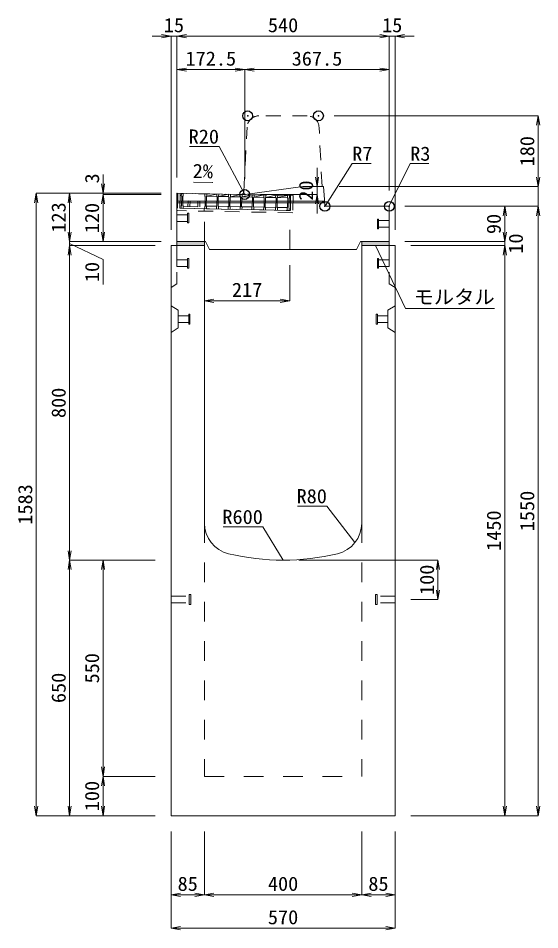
# Model space of a CAD drawing. Units: millimetres at full size. Extents: x -1809 to 57027, y -20349 to 17321.
# Drawn here: x 51395 to 52721, y -10886 to -8568 of the extents above; entities that cross this region are included whole.
import ezdxf
from ezdxf.enums import TextEntityAlignment as Align

# ---------------------------------------------------------------- set-up
doc = ezdxf.new("R2010")
doc.units = ezdxf.units.MM
doc.header["$LTSCALE"] = 50
doc.header["$PDMODE"] = 32
doc.header["$PDSIZE"] = 25
doc.linetypes.add('USER1', pattern=[2, 1, -1])
doc.linetypes.add('USER2', pattern=[1.35, 0.75, -0.6])
for name, color, linetype, lineweight in [('インサート', 3, 'USER2', 9), ('グレーチング', 7, 'USER2', 9), ('モルタル', 7, 'Continuous', 9), ('受枠', 3, 'USER2', 9), ('寸法線', 7, 'Continuous', 13), ('引出線', 4, 'Continuous', 13), ('本体', 2, 'Continuous', 13), ('目地', 132, 'Continuous', 9)]:
    doc.layers.add(name, color=color, linetype=linetype, lineweight=lineweight)
doc.layers.add('作業エリア', color=11, linetype='Continuous')
doc.styles.add('ＭＳ 明朝', font='')
doc.styles.get('ＭＳ 明朝').set_extended_font_data('MS Mincho')

# ---------------------------------------------------------------- blocks, each defined once
blk = doc.blocks.new('open_arrow')
at = {"color": 0, "linetype": 'Continuous', "lineweight": -2}
blk.add_lwpolyline([(7.5, 1.25), (0, 0), (7.5, -1.25)], dxfattribs=at)

msp = doc.modelspace()

# ---------------------------------------------------------------- hatches: boundary and pattern name
at = {"layer": 'モルタル'}
for points in [[(51868.24, -9146.05), (51868.24, -9136.05), (51798.24, -9136.05), (51798.24, -9146.05)], [(52338.24, -9146.05), (52338.24, -9136.05), (52268.24, -9136.05), (52268.24, -9146.05)]]:
    msp.add_hatch(color=256, dxfattribs=at).paths.add_polyline_path(points)

# ---------------------------------------------------------------- linework, layer by layer
at = {"layer": 'インサート'}
for p, q in [((51828.24, -9063.55), (51825.24, -9063.55)), ((51825.24, -9063.55), (51825.24, -9088.55)), ((51828.24, -9088.55), (51828.24, -9063.55)), ((51798.24, -9067.55), (51825.24, -9067.55)), ((51798.24, -9067.55), (51798.24, -9084.55)), ((51798.24, -9084.55), (51825.24, -9084.55)), ((52308.24, -9078.55), (52311.24, -9078.55)), ((52308.24, -9103.55), (52308.24, -9078.55)), ((52311.24, -9078.55), (52311.24, -9103.55)), ((52338.24, -9082.55), (52311.24, -9082.55)), ((52338.24, -9082.55), (52338.24, -9099.55)), ((51825.24, -9088.55), (51828.24, -9088.55)), ((52311.24, -9103.55), (52308.24, -9103.55)), ((52338.24, -9099.55), (52311.24, -9099.55)), ((51828.24, -9178.55), (51825.24, -9178.55)), ((51825.24, -9178.55), (51825.24, -9203.55)), ((51828.24, -9203.55), (51828.24, -9178.55)), ((52308.24, -9178.55), (52311.24, -9178.55)), ((52308.24, -9203.55), (52308.24, -9178.55)), ((52311.24, -9178.55), (52311.24, -9203.55)), ((51798.24, -9182.55), (51825.24, -9182.55)), ((51798.24, -9182.55), (51798.24, -9199.55)), ((51798.24, -9199.55), (51825.24, -9199.55)), ((51825.24, -9203.55), (51828.24, -9203.55)), ((52311.24, -9203.55), (52308.24, -9203.55)), ((52338.24, -9182.55), (52311.24, -9182.55)), ((52338.24, -9199.55), (52311.24, -9199.55)), ((52338.24, -9182.55), (52338.24, -9199.55)), ((51801.44, -9324.55), (51828.44, -9324.55)), ((51801.44, -9324.55), (51801.44, -9341.55)), ((51801.44, -9341.55), (51828.44, -9341.55)), ((51831.44, -9320.55), (51828.44, -9320.55)), ((51828.44, -9320.55), (51828.44, -9345.55)), ((51831.44, -9345.55), (51831.44, -9320.55)), ((52305.04, -9320.55), (52308.04, -9320.55)), ((52305.04, -9345.55), (52305.04, -9320.55)), ((52308.04, -9320.55), (52308.04, -9345.55)), ((52335.04, -9324.55), (52308.04, -9324.55)), ((52335.04, -9341.55), (52308.04, -9341.55)), ((52335.04, -9324.55), (52335.04, -9341.55)), ((51828.44, -9345.55), (51831.44, -9345.55)), ((52308.04, -9345.55), (52305.04, -9345.55)), ((51783.24, -10037.55), (51829.24, -10037.55)), ((51783.24, -10054.55), (51783.24, -10037.55)), ((51829.24, -10058.55), (51829.24, -10033.55)), ((51829.24, -10033.55), (51833.24, -10033.55)), ((51833.24, -10058.55), (51833.24, -10033.55)), ((52303.24, -10033.55), (52307.24, -10033.55)), ((52303.24, -10033.55), (52303.24, -10058.55)), ((52307.24, -10033.55), (52307.24, -10058.55)), ((52353.24, -10037.55), (52307.24, -10037.55)), ((52353.24, -10037.55), (52353.24, -10054.55)), ((51783.24, -10054.55), (51829.24, -10054.55)), ((51833.24, -10058.55), (51829.24, -10058.55)), ((52307.24, -10058.55), (52303.24, -10058.55)), ((52353.24, -10054.55), (52307.24, -10054.55))]:
    msp.add_line(p, q, dxfattribs=at)
at = {"layer": 'グレーチング'}
for p, q in [((51809.53, -9013.27), (51809.41, -9019.27)), ((52084.48, -9018.59), (51809.53, -9013.27)), ((51814.53, -9013.37), (51814.41, -9019.37)), ((51869.52, -9014.43), (51869.4, -9020.43)), ((51874.52, -9014.53), (51874.4, -9020.53)), ((51874.4, -9020.53), (51899.51, -9015.01)), ((51899.51, -9015.01), (51899.4, -9021.01)), ((51904.51, -9015.11), (51904.39, -9021.11)), ((51904.39, -9021.11), (51929.51, -9015.59)), ((51929.51, -9015.59), (51929.39, -9021.59)), ((51934.51, -9015.69), (51934.39, -9021.69)), ((51934.39, -9021.69), (51959.5, -9016.17)), ((51959.5, -9016.17), (51959.38, -9022.17)), ((51964.5, -9016.27), (51964.38, -9022.27)), ((51964.38, -9022.27), (51989.49, -9016.76)), ((51989.49, -9016.76), (51989.38, -9022.75)), ((51994.49, -9016.85), (51994.38, -9022.85)), ((51994.38, -9022.85), (52019.49, -9017.34)), ((52019.49, -9017.34), (52019.37, -9023.33)), ((52024.49, -9017.43), (52024.37, -9023.43)), ((52024.37, -9023.43), (52049.48, -9017.92)), ((52049.48, -9017.92), (52049.37, -9023.92)), ((52054.48, -9018.01), (52054.37, -9024.01)), ((52054.37, -9024.01), (52079.48, -9018.5)), ((52079.48, -9018.5), (52079.36, -9024.5)), ((52084.48, -9018.59), (52084.36, -9024.59)), ((51809.41, -9019.27), (51810.39, -9020.29)), ((51810.39, -9020.29), (51809.93, -9044.29)), ((51813.39, -9020.35), (51812.93, -9044.34)), ((51814.41, -9019.37), (51813.39, -9020.35)), ((51826.67, -9032.11), (51826.38, -9047.1)), ((51826.67, -9032.11), (51856.66, -9032.69)), ((51831.67, -9032.2), (51831.38, -9047.2)), ((51851.66, -9032.59), (51851.37, -9047.59)), ((51856.66, -9032.69), (51856.37, -9047.68)), ((51869.4, -9020.43), (51870.38, -9021.45)), ((51870.38, -9021.45), (51869.92, -9045.45)), ((51873.38, -9021.51), (51872.92, -9045.5)), ((51874.4, -9020.53), (51873.38, -9021.51)), ((51874.4, -9020.53), (51899.4, -9021.01)), ((51899.4, -9021.01), (51900.38, -9022.03)), ((51900.38, -9022.03), (51899.91, -9046.03)), ((51903.38, -9022.09), (51902.91, -9046.09)), ((51904.39, -9021.11), (51903.38, -9022.09)), ((51904.39, -9021.11), (51929.39, -9021.59)), ((51929.39, -9021.59), (51930.37, -9022.61)), ((51930.37, -9022.61), (51929.91, -9046.61)), ((51933.37, -9022.67), (51932.91, -9046.67)), ((51934.39, -9021.69), (51933.37, -9022.67)), ((51934.39, -9021.69), (51959.38, -9022.17)), ((51959.38, -9022.17), (51960.36, -9023.19)), ((51960.36, -9023.19), (51959.9, -9047.19)), ((51963.36, -9023.25), (51962.9, -9047.25)), ((51964.38, -9022.27), (51963.36, -9023.25)), ((51964.38, -9022.27), (51989.38, -9022.75)), ((51989.38, -9022.75), (51990.36, -9023.77)), ((51990.36, -9023.77), (51989.89, -9047.77)), ((51993.36, -9023.83), (51992.89, -9047.83)), ((51994.38, -9022.85), (51993.36, -9023.83)), ((51994.38, -9022.85), (52019.37, -9023.33)), ((52019.37, -9023.33), (52020.35, -9024.35)), ((52020.35, -9024.35), (52019.89, -9048.35)), ((52023.35, -9024.41), (52022.89, -9048.41)), ((52024.37, -9023.43), (52023.35, -9024.41)), ((52024.37, -9023.43), (52049.37, -9023.92)), ((52049.37, -9023.92), (52050.35, -9024.93)), ((52050.35, -9024.93), (52049.88, -9048.93)), ((52053.35, -9024.99), (52052.88, -9048.99)), ((52054.37, -9024.01), (52053.35, -9024.99)), ((52054.37, -9024.01), (52079.36, -9024.5)), ((52079.36, -9024.5), (52080.34, -9025.51)), ((52080.34, -9025.51), (52079.88, -9049.51)), ((52083.34, -9025.57), (52082.88, -9049.57)), ((52084.36, -9024.59), (52083.34, -9025.57)), ((51808.79, -9051.26), (51808.91, -9045.27)), ((52083.74, -9056.59), (51808.79, -9051.26)), ((51808.91, -9045.27), (51809.93, -9044.29)), ((51813.91, -9045.36), (51812.93, -9044.34)), ((51813.79, -9051.36), (51813.91, -9045.36)), ((51813.88, -9046.86), (51868.87, -9047.93)), ((51868.78, -9052.43), (51868.9, -9046.43)), ((51868.9, -9046.43), (51869.92, -9045.45)), ((51872.92, -9045.5), (51899.91, -9046.03)), ((51873.9, -9046.52), (51872.92, -9045.5)), ((51873.78, -9052.52), (51873.9, -9046.52)), ((51898.78, -9053.01), (51898.89, -9047.01)), ((51898.89, -9047.01), (51899.91, -9046.03)), ((51903.89, -9047.1), (51902.91, -9046.09)), ((51902.91, -9046.09), (51929.91, -9046.61)), ((51903.78, -9053.1), (51903.89, -9047.1)), ((51928.77, -9053.59), (51928.89, -9047.59)), ((51928.89, -9047.59), (51929.91, -9046.61)), ((51933.89, -9047.68), (51932.91, -9046.67)), ((51932.91, -9046.67), (51959.9, -9047.19)), ((51933.77, -9053.68), (51933.89, -9047.68)), ((51958.76, -9054.17), (51958.88, -9048.17)), ((51958.88, -9048.17), (51959.9, -9047.19)), ((51963.88, -9048.27), (51962.9, -9047.25)), ((51962.9, -9047.25), (51989.89, -9047.77)), ((51963.76, -9054.26), (51963.88, -9048.27)), ((51988.76, -9054.75), (51988.88, -9048.75)), ((51988.88, -9048.75), (51989.89, -9047.77)), ((51993.87, -9048.85), (51992.89, -9047.83)), ((51992.89, -9047.83), (52019.89, -9048.35)), ((51993.76, -9054.84), (51993.87, -9048.85)), ((52018.75, -9055.33), (52018.87, -9049.33)), ((52018.87, -9049.33), (52019.89, -9048.35)), ((52023.87, -9049.43), (52022.89, -9048.41)), ((52022.89, -9048.41), (52049.88, -9048.93)), ((52023.75, -9055.43), (52023.87, -9049.43)), ((52048.75, -9055.91), (52048.86, -9049.91)), ((52048.86, -9049.91), (52049.88, -9048.93)), ((52052.88, -9048.99), (52079.88, -9049.51)), ((52053.86, -9050.01), (52052.88, -9048.99)), ((52053.75, -9056.01), (52053.86, -9050.01)), ((52078.74, -9056.49), (52078.86, -9050.49)), ((52078.86, -9050.49), (52079.88, -9049.51)), ((52083.86, -9050.59), (52082.88, -9049.57)), ((52083.74, -9056.59), (52083.86, -9050.59))]:
    msp.add_line(p, q, dxfattribs=at)
at = {"layer": 'モルタル'}
for points in [[(51798.24, -9136.05), (51868.24, -9136.05), (51868.24, -9146.05), (51798.24, -9146.05)], [(52268.24, -9136.05), (52338.24, -9136.05), (52338.24, -9146.05), (52268.24, -9146.05)]]:
    msp.add_lwpolyline(points, close=True, dxfattribs=at)
at = {"layer": '作業エリア'}
for p in [(51978.24, -8816.05), (52158.24, -8816.05), (51970.74, -9016.05), (52174.49, -9046.05), (52338.24, -9046.05)]:
    msp.add_point(p, dxfattribs=at)
at = {"layer": '受枠'}
for p, q in [((51800.53, -9013.1), (51799.68, -9057.09)), ((52093.48, -9018.77), (51800.53, -9013.1)), ((51806.53, -9013.21), (51805.79, -9051.21)), ((52087.48, -9018.65), (52086.74, -9056.64)), ((52093.48, -9018.77), (52092.62, -9062.76)), ((52092.62, -9062.76), (51799.68, -9057.09)), ((51805.79, -9051.21), (52086.74, -9056.64)), ((51867.78, -9052.41), (51867.67, -9058.41))]:
    msp.add_line(p, q, dxfattribs=at)
at = {"layer": '寸法線'}
for p, q in [((51846.24, -8613.38), (51735.24, -8613.38)), ((51783.24, -9106.03), (51783.24, -8613.38)), ((51798.24, -8613.38), (52338.24, -8613.38)), ((51798.24, -8973.03), (51798.24, -8613.38)), ((51798.24, -8973.03), (51798.24, -8613.38)), ((52290.24, -8613.38), (52401.24, -8613.38)), ((52338.24, -9006.03), (52338.24, -8613.38)), ((52338.24, -9006.03), (52338.24, -8613.38)), ((52353.24, -9106.03), (52353.24, -8613.38)), ((51970.74, -8698.38), (51798.24, -8698.38)), ((51798.24, -8973.03), (51798.24, -8698.38)), ((51970.74, -8976.03), (51970.74, -8698.38)), ((51970.74, -8698.38), (52338.24, -8698.38)), ((51970.74, -8976.03), (51970.74, -8698.38)), ((52338.24, -9006.03), (52338.24, -8698.38)), ((52198.26, -8816.05), (52717.02, -8816.05)), ((52717.02, -8996.05), (52717.02, -8816.05)), ((52154.6, -9064.05), (52154.6, -8948.05)), ((52717.02, -8948.05), (52717.02, -9094.05)), ((51610.3, -8965.05), (51610.3, -9064.05)), ((51440.3, -10596.05), (51440.3, -9013.05)), ((51758.22, -9013.05), (51440.3, -9013.05)), ((51525.3, -9013.05), (51525.3, -9136.05)), ((51758.22, -9013.05), (51525.3, -9013.05)), ((51758.22, -9013.05), (51610.3, -9013.05)), ((51758.22, -9016.05), (51610.3, -9016.05)), ((51610.3, -9016.05), (51610.3, -9136.05)), ((51758.22, -9016.05), (51610.3, -9016.05)), ((52010.76, -9016.05), (52154.6, -9016.05)), ((52154.6, -8996.05), (52158.76, -8996.05)), ((52210.76, -8996.05), (52717.02, -8996.05)), ((52210.76, -8996.05), (52717.02, -8996.05)), ((52378.26, -9046.05), (52632.02, -9046.05)), ((52378.26, -9046.05), (52717.02, -9046.05)), ((52378.26, -9046.05), (52717.02, -9046.05)), ((52632.02, -9046.05), (52632.02, -9136.05)), ((52717.02, -9046.05), (52717.02, -10596.05)), ((51525.3, -9088.05), (51525.3, -9194.05)), ((52632.02, -9088.05), (52632.02, -9194.05)), ((51758.22, -9136.05), (51525.3, -9136.05)), ((51758.22, -9136.05), (51525.3, -9136.05)), ((51525.3, -9141.05), (51610.51, -9181.26)), ((51743.22, -9146.05), (51525.3, -9146.05)), ((51525.3, -9146.05), (51525.3, -9946.05)), ((51743.22, -9146.05), (51525.3, -9146.05)), ((51758.22, -9136.05), (51610.3, -9136.05)), ((52378.26, -9136.05), (52632.02, -9136.05)), ((52378.26, -9136.05), (52632.02, -9136.05)), ((52393.26, -9146.05), (52632.02, -9146.05)), ((52393.26, -9146.05), (52632.02, -9146.05)), ((52632.02, -9146.05), (52632.02, -10596.05)), ((51610.51, -9181.26), (51610.51, -9245.32)), ((52085.24, -9196.07), (52085.24, -9286.56)), ((51868.24, -9286.56), (52085.24, -9286.56)), ((51743.22, -9946.05), (51525.3, -9946.05)), ((51525.3, -10596.05), (51525.3, -9946.05)), ((51743.22, -9946.05), (51525.3, -9946.05)), ((51610.3, -9946.05), (51610.3, -10496.05)), ((51743.22, -9946.05), (51610.3, -9946.05)), ((52108.26, -9946.05), (52462.02, -9946.05)), ((52462.02, -9946.05), (52462.02, -10046.05)), ((52393.26, -10046.05), (52462.02, -10046.05)), ((51743.22, -10496.05), (51610.3, -10496.05)), ((51610.3, -10496.05), (51610.3, -10596.05)), ((51743.22, -10496.05), (51610.3, -10496.05)), ((51743.22, -10596.05), (51440.3, -10596.05)), ((51743.22, -10596.05), (51525.3, -10596.05)), ((51743.22, -10596.05), (51610.3, -10596.05)), ((52393.26, -10596.05), (52632.02, -10596.05)), ((52393.26, -10596.05), (52717.02, -10596.05)), ((51783.24, -10636.07), (51783.24, -10797.21)), ((51783.24, -10636.07), (51783.24, -10882.21)), ((51868.24, -10636.07), (51868.24, -10797.21)), ((51868.24, -10636.07), (51868.24, -10797.21)), ((52268.24, -10636.07), (52268.24, -10797.21)), ((52268.24, -10636.07), (52268.24, -10797.21)), ((52353.24, -10636.07), (52353.24, -10797.21)), ((52353.24, -10636.07), (52353.24, -10882.21)), ((51783.24, -10797.21), (51868.24, -10797.21)), ((51868.24, -10797.21), (52268.24, -10797.21)), ((52268.24, -10797.21), (52353.24, -10797.21)), ((51783.24, -10882.21), (52353.24, -10882.21))]:
    msp.add_line(p, q, dxfattribs=at)
at = {"layer": '引出線'}
for points in [[(51970.74, -9016.01), (51905.34, -8893.94), (51830.67, -8893.94)], [(52176.22, -9044.19), (52243.97, -8937.41), (52291.9, -8937.41)], [(52337.36, -9046.93), (52391.52, -8937.41), (52439.25, -8937.41)], [(51889.27, -8985.86), (51840.53, -8984.89), (51889.27, -8985.86)], [(52303.24, -9146.05), (52379.95, -9305.82), (52605.87, -9305.82)], [(52251, -9901.63), (52179.74, -9808.52), (52105.07, -9808.52)], [(52068.24, -9946.05), (52016.88, -9861.3), (51915.87, -9861.3)]]:
    msp.add_lwpolyline(points, dxfattribs=at)
at = {"layer": '本体', "linetype": 'USER2', "lineweight": 9}
for p, q in [((52129.7, -8816.05), (52006.78, -8816.05)), ((51968.57, -9009.4), (51976.82, -8844.56)), ((52167.24, -8996.05), (52159.67, -8844.56)), ((51798.24, -9146.05), (51798.24, -9243.05)), ((52338.24, -9146.05), (52338.24, -9243.05)), ((51798.24, -9243.05), (51783.24, -9252.55)), ((52338.24, -9243.05), (52353.24, -9252.55))]:
    msp.add_line(p, q, dxfattribs=at)
at = {"layer": '本体'}
for p, q in [((51798.24, -9136.05), (51798.24, -9013.05)), ((51953.24, -9016.05), (51798.24, -9013.05)), ((51953.24, -9016.05), (51969.4, -9016.05)), ((52118.74, -8996.05), (51972.07, -9015.87)), ((52170.74, -8996.05), (52118.74, -8996.05)), ((52174.01, -9039.58), (52170.74, -8996.05)), ((52335.24, -9046.05), (52180.99, -9046.05)), ((52338.24, -9136.05), (52338.24, -9049.05)), ((51783.24, -9146.05), (51783.24, -10596.05)), ((51868.24, -9146.05), (51783.24, -9146.05)), ((51871.24, -9136.05), (51798.24, -9136.05)), ((51868.24, -9146.05), (51868.24, -9852.02)), ((51871.24, -9136.05), (51881.24, -9156.05)), ((52255.24, -9156.05), (51881.24, -9156.05)), ((52265.24, -9136.05), (52255.24, -9156.05)), ((52338.24, -9136.05), (52265.24, -9136.05)), ((52268.24, -9852.02), (52268.24, -9146.05)), ((52353.24, -9146.05), (52268.24, -9146.05)), ((52353.24, -10596.05), (52353.24, -9146.05)), ((51783.24, -10596.05), (52353.24, -10596.05))]:
    msp.add_line(p, q, dxfattribs=at)
at = {"layer": '本体', "linetype": 'USER1'}
for p, q in [((51868.24, -9136.05), (51868.24, -9052.42)), ((52085.24, -9156.05), (52085.24, -9056.62))]:
    msp.add_line(p, q, dxfattribs=at)
at = {"layer": '本体', "lineweight": 9}
for p, q in [((51783.24, -9299.05), (51801.44, -9310.55)), ((51801.44, -9310.55), (51801.44, -9355.55)), ((52353.24, -9299.05), (52335.04, -9310.55)), ((52335.04, -9310.55), (52335.04, -9355.55)), ((51783.24, -9367.05), (51801.44, -9355.55)), ((52353.24, -9367.05), (52335.04, -9355.55))]:
    msp.add_line(p, q, dxfattribs=at)
at = {"layer": '本体', "linetype": 'USER1', "lineweight": 15}
for p, q in [((51868.24, -9852.02), (51868.24, -10496.05)), ((52268.24, -9852.02), (52268.24, -10496.05)), ((51868.24, -10496.05), (52268.24, -10496.05))]:
    msp.add_line(p, q, dxfattribs=at)
at = {"layer": '本体', "linetype": 'USER2', "lineweight": 9}
for centre, radius, start, end in [((52006.78, -8846.05), 30, 90, 177.13759), ((52129.7, -8846.05), 30, 2.86241, 90), ((51961.58, -9009.05), 7, 270, 357.13759)]:
    msp.add_arc(centre, radius, start, end, dxfattribs=at)
at = {"layer": '本体'}
for centre, radius, start, end in [((51969.4, -8996.05), 20, 270, 277.69605), ((52180.99, -9039.05), 7, 184.28915, 270), ((52335.24, -9049.05), 3, 0, 90), ((51948.24, -9852.02), 80, 180, 256.65764), ((52188.24, -9852.02), 80, 283.34236, 0), ((52068.24, -9346.05), 600, 256.65764, 283.34236)]:
    msp.add_arc(centre, radius, start, end, dxfattribs=at)
at = {"layer": '目地'}
for p, q in [((51798.24, -9033.05), (52173.52, -9033.05)), ((51798.24, -9037.05), (52173.82, -9037.05))]:
    msp.add_line(p, q, dxfattribs=at)

# ---------------------------------------------------------------- block references
at = {"layer": '寸法線', "xscale": 3.2, "yscale": 3.2}
for p, rotation in [((51783.24, -8613.38), 180), ((52338.24, -8613.38), 180), ((52338.24, -8613.38), 180), ((51970.74, -8698.38), 180), ((52338.24, -8698.38), 180), ((52717.02, -8816.05), 270), ((52154.6, -8996.05), 90), ((52717.02, -8996.05), 90), ((52717.02, -8996.05), 90), ((51610.3, -9013.05), 90), ((51440.3, -9013.05), 270), ((51525.3, -9013.05), 270), ((51610.3, -9016.05), 270), ((51610.3, -9016.05), 270), ((52154.6, -9016.05), 270), ((52632.02, -9046.05), 270), ((52717.02, -9046.05), 270), ((52717.02, -9046.05), 270), ((51525.3, -9136.05), 90), ((51525.3, -9136.05), 90), ((51610.3, -9136.05), 90), ((52632.02, -9136.05), 90), ((52632.02, -9136.05), 90), ((51525.3, -9146.05), 270), ((51525.3, -9146.05), 270), ((52632.02, -9146.05), 270), ((52632.02, -9146.05), 270), ((52085.24, -9286.56), 180), ((51525.3, -9946.05), 90), ((51525.3, -9946.05), 270), ((51610.3, -9946.05), 270), ((52462.02, -9946.05), 270), ((52462.02, -10046.05), 90), ((51610.3, -10496.05), 90), ((51610.3, -10496.05), 270), ((51440.3, -10596.05), 90), ((51525.3, -10596.05), 90), ((51610.3, -10596.05), 90), ((52632.02, -10596.05), 90), ((52717.02, -10596.05), 90), ((51868.24, -10797.21), 180), ((52268.24, -10797.21), 180), ((52353.24, -10797.21), 180), ((52353.24, -10882.21), 180)]:
    msp.add_blockref('open_arrow', p, dxfattribs=dict(at, rotation=rotation))
for p in [(51798.24, -8613.38), (51798.24, -8613.38), (52353.24, -8613.38), (51798.24, -8698.38), (51970.74, -8698.38), (51868.24, -9286.56), (51783.24, -10797.21), (51868.24, -10797.21), (52268.24, -10797.21), (51783.24, -10882.21)]:
    msp.add_blockref('open_arrow', p, dxfattribs=at)
at = {"layer": '引出線', "xscale": 0.0533, "yscale": 0.0533}
for p, rotation in [((51889.27, -8985.86), 178.9), ((51970.74, -9016.01), 118.2), ((52176.22, -9044.19), 57.6), ((52337.36, -9046.93), 63.7), ((52303.24, -9146.05), 295.6), ((52251, -9901.63), 127.4), ((52068.24, -9946.05), 121.2)]:
    msp.add_blockref('open_arrow', p, dxfattribs=dict(at, rotation=rotation))

# ---------------------------------------------------------------- texts
at = {"layer": '寸法線', "style": 'ＭＳ 明朝', "width": 1.05}
for s, p in [('15', (51790.74, -8585.36)), ('540', (52068.24, -8585.36)), ('15', (52345.74, -8585.36)), ('172.5', (51884.49, -8670.36)), ('367.5', (52154.49, -8670.36)), ('217', (51976.74, -9258.54)), ('85', (51825.74, -10769.19)), ('400', (52068.24, -10769.19)), ('85', (52310.74, -10769.19)), ('570', (52068.24, -10854.19))]:
    msp.add_text(s, height=36.03, dxfattribs=at).set_placement(p, align=Align.MIDDLE_CENTER)
for s, p in [('180', (52689, -8906.05)), ('3', (51582.3, -8975.23)), ('20', (52126.58, -9006.05)), ('123', (51497.28, -9074.55)), ('120', (51582.28, -9076.05)), ('90', (52604, -9091.05)), ('10', (52660.04, -9141.05)), ('10', (51582.49, -9213.29)), ('800', (51497.28, -9546.05)), ('1583', (51412.28, -9804.55)), ('1550', (52689, -9821.05)), ('1450', (52604, -9871.05)), ('100', (52434, -9996.05)), ('550', (51582.28, -10221.05)), ('650', (51497.28, -10271.05)), ('100', (51582.28, -10546.05))]:
    msp.add_text(s, height=36.03, rotation=90, dxfattribs=at).set_placement(p, align=Align.MIDDLE_CENTER)
at = {"layer": '引出線', "style": 'ＭＳ 明朝', "width": 1.05}
for s, p in [('R20', (51905.34, -8850.74)), ('R80', (52179.74, -9765.32)), ('R600', (52016.88, -9818.1))]:
    msp.add_text(s, height=36.03, dxfattribs=at).set_placement(p, align=Align.TOP_RIGHT)
for s, p in [('R7', (52243.97, -8894.21)), ('R3', (52391.52, -8894.21)), ('モルタル', (52399.95, -9258.72))]:
    msp.add_text(s, height=36.03, dxfattribs=at).set_placement(p, align=Align.TOP_LEFT)
msp.add_text('2%', height=36.03, rotation=358.854, dxfattribs=at).set_placement((51890.21, -8938.97), align=Align.TOP_RIGHT)

doc.saveas('drawing.dxf')
